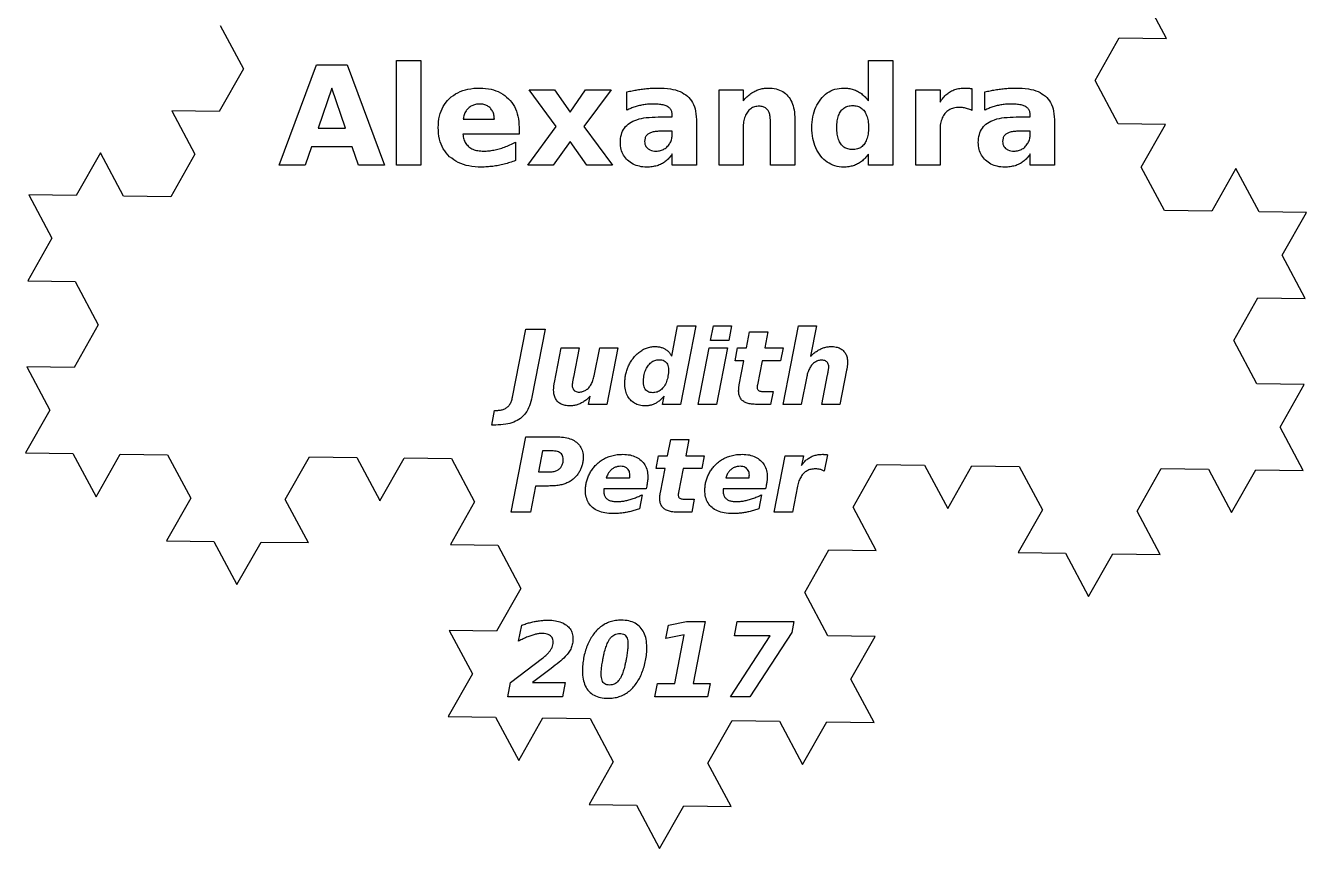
# Model space of a CAD drawing. Extents: x 18.9 to 84.9, y 17.1 to 96.4.
# Drawn here: x 18.9 to 84.6, y 17.1 to 59.3 of the extents above; entities that cross this region are included whole.
import ezdxf

# ---------------------------------------------------------------- set-up
doc = ezdxf.new("R2010")
doc.units = 0
doc.layers.get('0').update_dxf_attribs({"linetype": 'CONTINUOUS'})

msp = doc.modelspace()

# ---------------------------------------------------------------- linework, layer by layer
at = {"color": 7}
for points in [[(77.405738, 58.613782), (76.220891, 60.83334)], [(28.915573, 59.279749), (30.100388, 57.060135)], [(73.741677, 56.461013), (74.981146, 58.646933)], [(74.98102, 58.646711), (77.405645, 58.61362)], [(62.130556, 55.421213), (62.130556, 57.48827), (63.370791, 57.48827), (63.370791, 52.1277), (62.130556, 52.1277), (62.130556, 52.685807)], [(30.10011, 57.059645), (28.860641, 54.873725)], [(74.926213, 54.240907), (73.741401, 56.460526)], [(49.755772, 54.942343), (49.755772, 55.882855)], [(55.708886, 54.025948), (55.708886, 52.1277), (54.475541, 52.1277), (54.475541, 55.986206), (55.708886, 55.986206), (55.708886, 55.421213)], [(65.796139, 53.90537), (65.796139, 52.1277), (64.562794, 52.1277), (64.562794, 55.986206), (65.796139, 55.986206), (65.796139, 55.35231)], [(67.425668, 56.051683), (67.429113, 54.935453)], [(68.097464, 54.942343), (68.097464, 55.882855)], [(26.436049, 54.906875), (27.620897, 52.687319)], [(28.860767, 54.873946), (26.436143, 54.907041)], [(41.360077, 54.477256), (42.962047, 54.477256)], [(51.350852, 54.597834), (52.077768, 54.597834), (52.077768, 54.694296)], [(58.354733, 54.477256), (58.354733, 52.1277), (57.114498, 52.1277), (57.114498, 52.510105), (57.114498, 53.926042)], [(69.692541, 54.597834), (70.419457, 54.597834), (70.419457, 54.694296)], [(44.22984, 54.067289), (44.22984, 53.715891), (41.346295, 53.715891)], [(52.077768, 53.722781), (52.077768, 53.864028), (51.436979, 53.864028)], [(53.321447, 54.329116), (53.321447, 52.1277), (52.077768, 52.1277), (52.077768, 52.699587)], [(70.419457, 53.722781), (70.419457, 53.864028), (69.778668, 53.864028)], [(71.663137, 54.329116), (71.663137, 52.1277), (70.419457, 52.1277), (70.419457, 52.699587)], [(77.350933, 54.207978), (74.926147, 54.24079)], [(76.110753, 52.020805), (77.350648, 54.207476)], [(44.047251, 53.312814), (44.047251, 52.361968)], [(22.77199, 52.754109), (21.532152, 50.567538)], [(23.956527, 50.534005), (22.771896, 52.753944)], [(27.620588, 52.686774), (26.381151, 50.50091)], [(77.295287, 49.800701), (76.110904, 52.021071)], [(80.960187, 51.954945), (79.720166, 49.76805)], [(82.144722, 49.73484), (80.959911, 51.954458)], [(21.53181, 50.566934), (19.107644, 50.600837)], [(19.107929, 50.60134), (20.292398, 48.381115)], [(26.381245, 50.501075), (23.956653, 50.534226)], [(79.720008, 49.767772), (77.295655, 49.801351)], [(84.569442, 49.701911), (82.144664, 49.734737)], [(83.329262, 47.514738), (84.569166, 49.701424)], [(20.292466, 48.381236), (19.052654, 46.194709)], [(84.513797, 45.294633), (83.329413, 47.515004)], [(19.052285, 46.194059), (21.477154, 46.161397)], [(21.477004, 46.161131), (22.661908, 43.941675)], [(80.849738, 43.141863), (82.089667, 45.328595)], [(82.089917, 45.329036), (84.514166, 45.295283)], [(22.66154, 43.941026), (21.422164, 41.75527), (18.997663, 41.788581)], [(43.892896, 40.239154), (44.569856, 43.722144)], [(44.569856, 43.722144), (45.564629, 43.722144), (44.887666, 40.239154)], [(52.052604, 42.334632), (52.352329, 43.884927), (53.285088, 43.884927), (52.502189, 39.864501), (51.569429, 39.864501), (51.654697, 40.28308)], [(55.509697, 40.869605), (55.747409, 42.096923), (55.292657, 42.096923), (55.419263, 42.758381), (55.879182, 42.758381), (56.03938, 43.580034), (56.969618, 43.580034)], [(56.969618, 43.580034), (56.812003, 42.758381), (57.757682, 42.758381), (57.625909, 42.096923), (56.68023, 42.096923), (56.442517, 40.87219)], [(58.966923, 41.288187), (58.687869, 39.864501), (57.760277, 39.864501), (58.540592, 43.884927), (59.470766, 43.884927), (59.168459, 42.334632)], [(46.040051, 40.991047), (46.378532, 42.758381), (47.306124, 42.758381), (47.014151, 41.252013)], [(48.078684, 41.334695), (48.357737, 42.758381), (49.285329, 42.758381), (48.72464, 39.864501), (47.791881, 39.864501), (47.877145, 40.288247)], [(82.034274, 40.92176), (80.849922, 43.142188)], [(18.997479, 41.788257), (20.182417, 39.568859)], [(61.010713, 41.626666), (60.667067, 39.864501), (59.739474, 39.864501), (60.031445, 41.373451)], [(84.45899, 40.888831), (82.034675, 40.922468)], [(83.219646, 38.703132), (84.459174, 40.889156)], [(56.768016, 40.525959), (57.246023, 40.525959), (57.114247, 39.864501), (56.336517, 39.864501)], [(20.182016, 39.568153), (18.942673, 37.382454), (21.367173, 37.349142)], [(43.029899, 38.805133), (42.828361, 38.805133), (42.975638, 39.557026), (43.130668, 39.557026)], [(45.727408, 35.679518), (45.071117, 35.679518), (44.812736, 34.341096), (43.817966, 34.341096), (44.569856, 38.198743)], [(44.569856, 38.198743), (46.22092, 38.198743)], [(81.979466, 36.515958), (84.404185, 36.483028), (83.219428, 38.702747)], [(45.427686, 37.477856), (45.215813, 36.400401), (45.766167, 36.400401)], [(45.972873, 37.477856), (45.427686, 37.477856)], [(51.468599, 35.346203), (51.706312, 36.573518), (51.251559, 36.573518), (51.378165, 37.234977), (51.838087, 37.234977), (51.998282, 38.056632), (52.92852, 38.056632)], [(52.92852, 38.056632), (52.770908, 37.234977), (53.716587, 37.234977), (53.584811, 36.573518), (52.639132, 36.573518), (52.40142, 35.348788)], [(21.36739, 37.349524), (22.551927, 35.12942), (23.791672, 37.315826)], [(23.791271, 37.315119), (26.216173, 37.282514)], [(26.215988, 37.282189), (27.400926, 35.062792)], [(33.434497, 32.776123), (32.249928, 34.996169), (33.489672, 37.182574)], [(33.489304, 37.181925), (35.914172, 37.149263)], [(35.914022, 37.148997), (37.098926, 34.929541)], [(37.098558, 34.928892), (38.338671, 37.115947)], [(38.338739, 37.116068), (40.763179, 37.082648)], [(40.763457, 37.083138), (41.947935, 34.862931)], [(58.496655, 35.674348), (58.233106, 34.341096), (57.305514, 34.341096), (57.868786, 37.234977), (58.798963, 37.234977), (58.698193, 36.738883)], [(60.026277, 37.284075), (59.863498, 36.446912)], [(61.344058, 34.596644), (62.583679, 36.782833)], [(62.583401, 36.782343), (65.008177, 36.749517)], [(48.696224, 36.103264), (49.892529, 36.103264)], [(54.814713, 36.103264), (56.011019, 36.103264)], [(65.008118, 36.749413), (66.192935, 34.529798)], [(66.192657, 34.529308), (67.432679, 36.716204)], [(67.432837, 36.716483), (69.857176, 36.682893)], [(69.857553, 36.683557), (71.041934, 34.463171)], [(75.890691, 34.396118), (77.130687, 36.582966)], [(77.130871, 36.583291), (79.555185, 36.549654)], [(79.555587, 36.550362), (80.739938, 34.329934)], [(80.740123, 34.330259), (81.979684, 36.516343)], [(50.765861, 35.679518), (50.734854, 35.532237), (48.569613, 35.532237)], [(50.765734, 35.679518), (50.765861, 35.679518)], [(56.88435, 35.679518), (56.853344, 35.532237), (54.688102, 35.532237)], [(56.884223, 35.679518), (56.88435, 35.679518)], [(27.400525, 35.062085), (26.161182, 32.876387), (28.585683, 32.843075)], [(41.947994, 34.863034), (40.708188, 32.676521)], [(50.538361, 35.229932), (50.396251, 34.511628)], [(52.726918, 35.002555), (53.204925, 35.002555), (53.073149, 34.341096), (52.29542, 34.341096)], [(56.656851, 35.229932), (56.514741, 34.511628)], [(62.528595, 32.37654), (61.343932, 34.596423)], [(71.042092, 34.463449), (69.802189, 32.276765)], [(77.076063, 32.177489), (75.890934, 34.396546)], [(28.5859, 32.843457), (29.770437, 30.623353), (31.010181, 32.809759)], [(31.00978, 32.809052), (33.434681, 32.776447)], [(40.707813, 32.675858), (43.132689, 32.643209)], [(43.132531, 32.64293), (44.317444, 30.423486)], [(58.864536, 30.223774), (60.104188, 32.410017)], [(60.103879, 32.409472), (62.528689, 32.376705)], [(69.801912, 32.276275), (72.226686, 32.24345)], [(72.226628, 32.243346), (73.411444, 30.023731)], [(73.411166, 30.023241), (74.651188, 32.210137)], [(74.651346, 32.210416), (77.075687, 32.176825)], [(44.317069, 30.422824), (43.0777, 28.237081), (40.653198, 28.270393)], [(60.049073, 28.003669), (58.864442, 30.223608)], [(40.653006, 28.270055), (41.837956, 26.050675)], [(44.199548, 27.727595), (44.364913, 28.546666)], [(62.473792, 27.970739), (60.049198, 28.003891)], [(61.233611, 25.783564), (62.473698, 27.970574)], [(44.910097, 25.606277), (46.586997, 25.606277), (46.444887, 24.875056), (43.644026, 24.875056), (43.788719, 25.611444), (45.429445, 26.849096)], [(45.873863, 26.329748), (44.910097, 25.606277)], [(41.837545, 26.04995), (40.598202, 23.864252), (43.022699, 23.830942)], [(62.418983, 23.564938), (61.233954, 25.784168)], [(43.022916, 23.831324), (44.207455, 21.611219), (45.447199, 23.797625)], [(45.446798, 23.796918), (47.871707, 23.764326)], [(47.871516, 23.763988), (49.056464, 21.544609)], [(55.090025, 19.257921), (53.905455, 21.477968), (55.145199, 23.664373)], [(55.144831, 23.663724), (57.5697, 23.631062)], [(57.569549, 23.630796), (58.754455, 21.411339)], [(58.754087, 21.41069), (59.994199, 23.597745)], [(59.994268, 23.597866), (62.418705, 23.564448)], [(49.056053, 21.543884), (47.816717, 19.358199), (50.241218, 19.324887)], [(50.241427, 19.325256), (51.425964, 17.105152), (52.665708, 19.291558)], [(52.665307, 19.290851), (55.090209, 19.258246)]]:
    msp.add_lwpolyline(points, dxfattribs=at)
for points in [[(35.672223, 53.064767), (33.598276, 53.064767), (33.270992, 52.1277), (31.93774, 52.1277), (33.842878, 57.271229), (35.424176, 57.271229), (37.329314, 52.1277), (35.996062, 52.1277)], [(37.952876, 57.48827), (39.18622, 57.48827), (39.18622, 52.1277), (37.952876, 52.1277)], [(33.929005, 54.019058), (35.338049, 54.019058), (34.63525, 56.065444)], [(46.134978, 54.101741), (44.743161, 55.986206), (46.048851, 55.986206), (46.837777, 54.842436), (47.637041, 55.986206), (48.942731, 55.986206), (47.550911, 54.10863), (49.011634, 52.1277), (47.705941, 52.1277), (46.837777, 53.347265), (45.979948, 52.1277), (44.674258, 52.1277)], [(62.130556, 55.421212)], [(58.354719, 54.477256)], [(44.22984, 54.067289)], [(53.321447, 54.329116)], [(71.663137, 54.329116)], [(61.317513, 52.923517)], [(54.189424, 43.884927), (55.119601, 43.884927), (54.972323, 43.130451), (54.039564, 43.130451)], [(53.972383, 42.758381), (54.90256, 42.758381), (54.336704, 39.864501), (53.409112, 39.864501)], [(52.052604, 42.334632)], [(61.010731, 41.626666)], [(46.040056, 40.991047)], [(51.078503, 40.461364)], [(51.325727, 25.562354), (52.204226, 25.562354), (52.6874, 28.055742), (51.749473, 27.869706), (51.881249, 28.546666), (52.814008, 28.732702), (53.759687, 28.732702), (53.147322, 25.562354), (54.020654, 25.562354), (53.888878, 24.875056), (51.188784, 24.875056)], [(55.402999, 28.732702), (58.312381, 28.732702), (58.19611, 28.166846), (56.048952, 24.875056), (55.054183, 24.875056), (57.095401, 28.001481), (55.266056, 28.001481)], [(50.775373, 27.414953)], [(48.863345, 25.477086)]]:
    msp.add_lwpolyline(points, close=True, dxfattribs=at)
for points, knots in [([(40.667612, 52.558339), (40.550997, 52.686706), (40.313582, 52.948046), (40.125236, 53.477198), (40.070123, 54.050086), (40.123507, 54.624148), (40.315138, 55.141317), (40.64161, 55.559737), (41.083594, 55.866949), (41.627706, 56.046244), (42.210609, 56.096831), (42.782009, 56.045662), (43.28721, 55.860249), (43.699499, 55.547552), (44.010138, 55.133602), (44.20019, 54.624871), (44.219648, 54.258959), (44.22984, 54.067289)], [0, 0, 0, 0, 0.515914, 1.050342, 1.64714, 2.235061, 2.765036, 3.278901, 3.802444, 4.356267, 4.977765, 5.54679, 6.064657, 6.570017, 7.077517, 7.598609, 8.171821, 8.171821, 8.171821, 8.171821]), ([(49.755772, 55.882855), (49.843787, 55.903227), (50.019371, 55.943869), (50.284966, 55.991789), (50.551199, 56.028719), (50.817502, 56.058336), (51.084165, 56.075246), (51.47314, 56.084383), (51.94497, 56.054388), (52.472382, 55.935028), (52.735963, 55.750226), (52.856358, 55.665815)], [0, 0, 0, 0, 0.270997, 0.540619, 0.809289, 1.077251, 1.344228, 1.610711, 2.243598, 2.764009, 3.201583, 3.201583, 3.201583, 3.201583]), ([(55.708886, 55.421213), (55.770405, 55.491337), (55.888614, 55.626082), (56.088122, 55.793378), (56.296723, 55.92181), (56.516543, 56.013872), (56.750643, 56.068152), (57.049153, 56.087886), (57.391582, 56.054853), (57.747548, 55.917391), (58.026057, 55.676517), (58.222059, 55.347635), (58.3372, 54.9371), (58.348593, 54.638068), (58.354719, 54.477256)], [0, 0, 0, 0, 0.279543, 0.537145, 0.777688, 1.011925, 1.248973, 1.494999, 1.907108, 2.271335, 2.621258, 2.990548, 3.404465, 3.886036, 3.886036, 3.886036, 3.886036]), ([(62.130556, 52.685807), (62.073968, 52.614979), (61.965177, 52.478813), (61.775563, 52.310226), (61.573192, 52.180288), (61.352678, 52.09073), (61.112736, 52.038463), (60.795258, 52.017564), (60.411241, 52.065297), (60.001132, 52.264365), (59.665936, 52.587701), (59.410922, 53.006331), (59.258436, 53.508085), (59.214778, 54.053397), (59.258427, 54.598255), (59.410571, 55.09924), (59.667149, 55.516152), (60.000672, 55.84108), (60.411038, 56.041355), (60.794621, 56.089653), (61.111166, 56.068232), (61.350238, 56.014965), (61.56964, 55.922288), (61.773747, 55.794254), (61.964502, 55.626644), (62.073824, 55.491398), (62.130556, 55.421212)], [0, 0, 0, 0, 0.271581, 0.522109, 0.757331, 0.989776, 1.232165, 1.490765, 1.942247, 2.375739, 2.833932, 3.320733, 3.831033, 4.392219, 4.953022, 5.462226, 5.947396, 6.406903, 6.840896, 7.292431, 7.549148, 7.790671, 8.023495, 8.260132, 8.51076, 8.781133, 8.781133, 8.781133, 8.781133]), ([(65.796139, 55.35231), (65.849124, 55.430727), (65.950378, 55.580581), (66.134348, 55.76748), (66.336583, 55.91066), (66.562303, 56.009937), (66.813271, 56.067607), (67.003877, 56.08066), (67.124436, 56.078675), (67.169257, 56.076462), (67.218282, 56.071782), (67.275967, 56.068681), (67.345997, 56.061263), (67.397479, 56.055073), (67.425668, 56.051683)], [0, 0, 0, 0, 0.283458, 0.541684, 0.781896, 1.022673, 1.276423, 1.550813, 1.593308, 1.638153, 1.685391, 1.741027, 1.811415, 1.896595, 1.896595, 1.896595, 1.896595]), ([(68.097464, 55.882855), (68.185478, 55.903227), (68.361061, 55.943869), (68.626656, 55.991789), (68.892888, 56.028719), (69.159192, 56.058336), (69.425854, 56.075246), (69.814829, 56.084383), (70.28666, 56.054388), (70.814072, 55.935028), (71.077654, 55.750226), (71.198049, 55.665815)], [0, 0, 0, 0, 0.270995, 0.540616, 0.809286, 1.077249, 1.344225, 1.610708, 2.243595, 2.764008, 3.201583, 3.201583, 3.201583, 3.201583]), ([(42.962047, 54.477256), (42.95817, 54.550844), (42.950763, 54.691463), (42.879321, 54.887622), (42.761906, 55.047026), (42.610867, 55.171386), (42.424623, 55.245677), (42.215497, 55.266261), (42.002208, 55.246328), (41.800995, 55.178406), (41.632676, 55.062099), (41.498679, 54.904264), (41.403602, 54.704733), (41.37511, 54.555827), (41.360077, 54.477256)], [0, 0, 0, 0, 0.220156, 0.420696, 0.615786, 0.807984, 1.000122, 1.207849, 1.432917, 1.638477, 1.837772, 2.038975, 2.253154, 2.492416, 2.492416, 2.492416, 2.492416]), ([(52.077768, 54.694296), (52.073662, 54.754526), (52.065854, 54.869078), (51.982393, 55.023153), (51.842429, 55.134889), (51.65123, 55.209503), (51.407149, 55.251849), (51.140109, 55.262686), (50.872379, 55.253773), (50.625871, 55.227713), (50.391233, 55.183889), (50.168249, 55.121876), (49.955463, 55.043548), (49.822045, 54.975931), (49.755772, 54.942343)], [0, 0, 0, 0, 0.179456, 0.341311, 0.50844, 0.706431, 0.950795, 1.248614, 1.506764, 1.75393, 1.991544, 2.221957, 2.447625, 2.670362, 2.670362, 2.670362, 2.670362]), ([(52.856358, 55.665815), (52.950652, 55.560644), (53.150941, 55.337254), (53.297346, 54.860837), (53.312956, 54.516455), (53.321447, 54.329116)], [0, 0, 0, 0, 0.419695, 0.891461, 1.454242, 1.454242, 1.454242, 1.454242]), ([(57.114498, 53.926042), (57.11407, 54.02557), (57.113311, 54.201703), (57.106617, 54.431566), (57.093497, 54.600384), (57.075945, 54.723988), (57.052095, 54.818415), (57.014785, 54.899542), (56.962913, 54.969695), (56.896618, 55.033084), (56.818349, 55.082537), (56.731978, 55.121535), (56.636171, 55.144455), (56.489439, 55.154036), (56.298296, 55.129707), (56.084167, 55.024943), (55.916114, 54.85037), (55.793203, 54.620902), (55.720262, 54.338883), (55.71285, 54.134993), (55.708886, 54.025948)], [0, 0, 0, 0, 0.298587, 0.5284, 0.689728, 0.806285, 0.902673, 0.980768, 1.072571, 1.162738, 1.254369, 1.348969, 1.445895, 1.548003, 1.789174, 2.014631, 2.249305, 2.503877, 2.788007, 3.11468, 3.11468, 3.11468, 3.11468]), ([(61.317513, 52.923517), (61.399679, 52.928795), (61.556547, 52.938873), (61.770635, 53.042013), (61.935066, 53.212887), (62.051897, 53.443317), (62.118568, 53.730692), (62.137031, 54.053515), (62.118568, 54.376306), (62.051897, 54.663758), (61.935066, 54.893955), (61.770636, 55.065586), (61.556542, 55.165907), (61.318043, 55.192732), (61.079422, 55.165794), (60.865999, 55.065066), (60.699612, 54.895031), (60.585423, 54.663215), (60.519613, 54.376251), (60.501594, 54.053515), (60.519613, 53.730746), (60.585423, 53.44386), (60.699612, 53.211812), (60.865997, 53.042534), (61.079427, 52.938999), (61.235832, 52.928828), (61.317513, 52.923517)], [0, 0, 0, 0, 0.245189, 0.468105, 0.694121, 0.944964, 1.233789, 1.57298, 1.912169, 2.200993, 2.451836, 2.677852, 2.900768, 3.145957, 3.389627, 3.612543, 3.839638, 4.089596, 4.378144, 4.717307, 5.056472, 5.345021, 5.594979, 5.822074, 6.04499, 6.28866, 6.28866, 6.28866, 6.28866]), ([(70.419457, 54.694296), (70.415352, 54.754526), (70.407543, 54.869078), (70.324082, 55.023153), (70.184119, 55.134889), (69.992921, 55.209503), (69.748839, 55.251849), (69.481799, 55.262686), (69.214068, 55.253773), (68.96756, 55.227713), (68.732923, 55.183889), (68.50994, 55.121876), (68.297154, 55.043548), (68.163736, 54.975931), (68.097464, 54.942343)], [0, 0, 0, 0, 0.179456, 0.341311, 0.50844, 0.706429, 0.950794, 1.248614, 1.506764, 1.75393, 1.991544, 2.221956, 2.447623, 2.67036, 2.67036, 2.67036, 2.67036]), ([(71.198049, 55.665815), (71.292344, 55.560644), (71.492632, 55.337254), (71.639035, 54.860837), (71.654645, 54.516455), (71.663137, 54.329116)], [0, 0, 0, 0, 0.419694, 0.89146, 1.454241, 1.454241, 1.454241, 1.454241]), ([(49.790223, 52.375747), (49.715665, 52.457675), (49.5671, 52.620926), (49.442499, 52.941223), (49.404561, 53.306256), (49.445294, 53.686478), (49.604133, 54.041461), (49.885171, 54.309669), (50.278693, 54.481866), (50.777949, 54.582795), (51.147911, 54.592507), (51.350852, 54.597834)], [0, 0, 0, 0, 0.329995, 0.657551, 1.009093, 1.424583, 1.790884, 2.151452, 2.562393, 3.062876, 3.670998, 3.670998, 3.670998, 3.670998]), ([(67.429113, 54.935453), (67.393355, 54.951314), (67.32284, 54.982591), (67.214488, 55.019442), (67.106503, 55.046122), (66.999697, 55.068296), (66.892491, 55.080768), (66.722599, 55.087334), (66.498684, 55.065069), (66.241269, 54.960859), (66.037544, 54.782934), (65.893655, 54.540683), (65.809056, 54.240641), (65.80065, 54.022461), (65.796139, 53.90537)], [0, 0, 0, 0, 0.117313, 0.231344, 0.342753, 0.450855, 0.558397, 0.666042, 0.960851, 1.225947, 1.485904, 1.757366, 2.060075, 2.410707, 2.410707, 2.410707, 2.410707]), ([(68.131912, 52.375747), (68.057354, 52.457675), (67.90879, 52.620926), (67.784189, 52.941223), (67.746251, 53.306256), (67.786984, 53.686478), (67.945823, 54.041461), (68.226863, 54.309668), (68.620383, 54.481866), (69.119639, 54.582795), (69.4896, 54.592507), (69.692541, 54.597834)], [0, 0, 0, 0, 0.329995, 0.657551, 1.009093, 1.424583, 1.790884, 2.151453, 2.562394, 3.062875, 3.670997, 3.670997, 3.670997, 3.670997]), ([(51.436979, 53.864028), (51.358006, 53.861779), (51.212644, 53.857637), (51.014532, 53.815264), (50.856127, 53.744349), (50.740992, 53.638499), (50.673507, 53.501248), (50.656305, 53.351062), (50.671401, 53.204815), (50.724526, 53.07591), (50.813804, 52.971237), (50.937517, 52.898426), (51.087779, 52.855564), (51.2704, 52.841799), (51.473635, 52.864147), (51.676837, 52.950482), (51.848204, 53.090497), (51.980504, 53.272023), (52.064252, 53.488813), (52.073169, 53.643173), (52.077768, 53.722781)], [0, 0, 0, 0, 0.236628, 0.435547, 0.604021, 0.751331, 0.895129, 1.05277, 1.198866, 1.332166, 1.464654, 1.60416, 1.756391, 1.929641, 2.151083, 2.363092, 2.582492, 2.806906, 3.030425, 3.268458, 3.268458, 3.268458, 3.268458]), ([(69.778668, 53.864028), (69.699695, 53.861779), (69.554333, 53.857637), (69.356222, 53.815264), (69.197816, 53.744349), (69.082681, 53.638499), (69.015196, 53.501248), (68.997994, 53.351062), (69.01309, 53.204815), (69.066215, 53.07591), (69.155493, 52.971237), (69.279206, 52.898426), (69.429468, 52.855564), (69.612089, 52.841799), (69.815324, 52.864147), (70.018526, 52.950482), (70.189894, 53.090497), (70.322193, 53.272023), (70.405941, 53.488813), (70.414858, 53.643173), (70.419457, 53.722781)], [0, 0, 0, 0, 0.236628, 0.435547, 0.604021, 0.751331, 0.895129, 1.05277, 1.198866, 1.332166, 1.464654, 1.60416, 1.756391, 1.929641, 2.151083, 2.363092, 2.582492, 2.806906, 3.030425, 3.268458, 3.268458, 3.268458, 3.268458]), ([(41.346295, 53.715891), (41.360011, 53.626276), (41.385925, 53.456962), (41.493617, 53.23044), (41.654151, 53.05382), (41.866313, 52.930998), (42.124199, 52.860325), (42.398595, 52.842313), (42.674724, 52.856528), (42.941042, 52.894897), (43.212324, 52.958408), (43.487656, 53.050846), (43.768948, 53.167705), (43.953, 53.263671), (44.047251, 53.312814)], [0, 0, 0, 0, 0.270862, 0.511751, 0.740429, 0.976435, 1.237023, 1.535806, 1.797556, 2.065521, 2.341933, 2.632208, 2.935907, 3.254662, 3.254662, 3.254662, 3.254662]), ([(44.047251, 52.361968), (43.950409, 52.327113), (43.758457, 52.258026), (43.46602, 52.175729), (43.173695, 52.111695), (42.881781, 52.062848), (42.58945, 52.034322), (42.177971, 52.020239), (41.674078, 52.061077), (41.103748, 52.227715), (40.809264, 52.450956), (40.667612, 52.558339)], [0, 0, 0, 0, 0.308695, 0.611872, 0.910561, 1.206145, 1.49924, 1.791082, 2.440293, 3.011534, 3.540987, 3.540987, 3.540987, 3.540987]), ([(52.077768, 52.699587), (52.022504, 52.626631), (51.916278, 52.486402), (51.727452, 52.313177), (51.523403, 52.178643), (51.293959, 52.089682), (51.039083, 52.038043), (50.73351, 52.019836), (50.398749, 52.05039), (50.05795, 52.16386), (49.878699, 52.305725), (49.790223, 52.375747)], [0, 0, 0, 0, 0.274102, 0.52686, 0.764698, 1.003178, 1.260158, 1.542058, 1.918798, 2.263862, 2.60019, 2.60019, 2.60019, 2.60019]), ([(70.419457, 52.699587), (70.364193, 52.626631), (70.257967, 52.486402), (70.069141, 52.313177), (69.865093, 52.178643), (69.635648, 52.089682), (69.380773, 52.038043), (69.075199, 52.019836), (68.740439, 52.05039), (68.39964, 52.163861), (68.220389, 52.305725), (68.131912, 52.375747)], [0, 0, 0, 0, 0.274102, 0.52686, 0.764698, 1.003178, 1.260158, 1.542058, 1.918797, 2.263861, 2.60019, 2.60019, 2.60019, 2.60019]), ([(51.654697, 40.28308), (51.608122, 40.230426), (51.518706, 40.129341), (51.369099, 40.003425), (51.214882, 39.904817), (51.051371, 39.837854), (50.879484, 39.797731), (50.659699, 39.783023), (50.404382, 39.808896), (50.134748, 39.914049), (49.917056, 40.092336), (49.755967, 40.330426), (49.661562, 40.622566), (49.638789, 40.907104), (49.65167, 41.164478), (49.6846, 41.381765), (49.738647, 41.593893), (49.815471, 41.797139), (49.911261, 41.989577), (50.034818, 42.181601), (50.185004, 42.365926), (50.362589, 42.532914), (50.554033, 42.664698), (50.758405, 42.75908), (50.973505, 42.81613), (51.183674, 42.833124), (51.378254, 42.820277), (51.549336, 42.78063), (51.701206, 42.711174), (51.836651, 42.614718), (51.956772, 42.488296), (52.019815, 42.387208), (52.052604, 42.334632)], [0, 0, 0, 0, 0.210649, 0.404406, 0.584592, 0.757599, 0.931834, 1.111752, 1.416586, 1.694072, 1.967356, 2.247729, 2.544874, 2.877965, 3.098434, 3.317077, 3.536137, 3.753909, 3.967681, 4.179834, 4.437703, 4.679023, 4.908753, 5.131885, 5.35103, 5.572877, 5.761404, 5.934162, 6.09668, 6.25911, 6.430296, 6.615823, 6.615823, 6.615823, 6.615823]), ([(59.168459, 42.334632), (59.224325, 42.386807), (59.331772, 42.487153), (59.504376, 42.611987), (59.677888, 42.709498), (59.855198, 42.778276), (60.037216, 42.819414), (60.24328, 42.833571), (60.460871, 42.81571), (60.675034, 42.746916), (60.846848, 42.627158), (60.971813, 42.462341), (61.044199, 42.257282), (61.059173, 42.089149), (61.056174, 41.971214), (61.051881, 41.909992), (61.044078, 41.844935), (61.036302, 41.775594), (61.024942, 41.702363), (61.015559, 41.652383), (61.010731, 41.626666)], [0, 0, 0, 0, 0.229144, 0.440703, 0.637319, 0.824724, 1.009226, 1.194891, 1.442596, 1.65994, 1.861856, 2.060987, 2.270261, 2.505765, 2.562915, 2.624216, 2.68978, 2.759468, 2.833528, 2.912026, 2.912026, 2.912026, 2.912026]), ([(51.078503, 40.461364), (51.154298, 40.467936), (51.304555, 40.480965), (51.508962, 40.602879), (51.670841, 40.791259), (51.795383, 41.034461), (51.867388, 41.327257), (51.888319, 41.586292), (51.874931, 41.791022), (51.832635, 41.920869), (51.760628, 42.02516), (51.663508, 42.103204), (51.541562, 42.148241), (51.378722, 42.163333), (51.182258, 42.133648), (50.978588, 42.016455), (50.815361, 41.830128), (50.689035, 41.593023), (50.615182, 41.309546), (50.594868, 41.053459), (50.607174, 40.845917), (50.647062, 40.707181), (50.715238, 40.594562), (50.81523, 40.515665), (50.939704, 40.46842), (51.030401, 40.463809), (51.078503, 40.461364)], [0, 0, 0, 0, 0.225747, 0.447523, 0.692115, 0.963689, 1.259287, 1.590959, 1.740049, 1.871871, 1.995231, 2.115169, 2.239768, 2.379235, 2.602669, 2.824022, 3.06909, 3.336509, 3.623179, 3.941419, 4.103899, 4.244224, 4.370548, 4.492053, 4.619373, 4.763151, 4.763151, 4.763151, 4.763151]), ([(60.031445, 41.373451), (60.037848, 41.404439), (60.049925, 41.462888), (60.065642, 41.54555), (60.077419, 41.618701), (60.088037, 41.682072), (60.094308, 41.7364), (60.097642, 41.803541), (60.090415, 41.883119), (60.059618, 41.972214), (60.006129, 42.042941), (59.934464, 42.09535), (59.844528, 42.12522), (59.717926, 42.135275), (59.56085, 42.114721), (59.389527, 42.035959), (59.241987, 41.907213), (59.119504, 41.736318), (59.023758, 41.526393), (58.98656, 41.370489), (58.966923, 41.288187)], [0, 0, 0, 0, 0.094928, 0.179051, 0.252396, 0.317203, 0.371798, 0.416343, 0.518782, 0.60951, 0.695407, 0.780682, 0.871932, 0.975771, 1.159778, 1.340543, 1.533204, 1.740499, 1.967099, 2.220481, 2.220481, 2.220481, 2.220481]), ([(47.877145, 40.288247), (47.824663, 40.235897), (47.723064, 40.134555), (47.55525, 40.008843), (47.382567, 39.910304), (47.203373, 39.840357), (47.017817, 39.798442), (46.809988, 39.784109), (46.592337, 39.802026), (46.38, 39.871083), (46.208945, 39.99075), (46.084003, 40.155809), (46.011564, 40.361807), (45.997066, 40.532105), (45.999531, 40.652792), (46.003007, 40.716568), (46.008781, 40.782533), (46.016865, 40.850503), (46.027134, 40.920309), (46.035707, 40.967241), (46.040056, 40.991047)], [0, 0, 0, 0, 0.222159, 0.43007, 0.626886, 0.81695, 1.005002, 1.195269, 1.440116, 1.655831, 1.857277, 2.056637, 2.266719, 2.503652, 2.5651, 2.628927, 2.695207, 2.763722, 2.834247, 2.90684, 2.90684, 2.90684, 2.90684]), ([(47.014151, 41.252013), (47.007726, 41.220933), (46.995567, 41.162116), (46.980026, 41.078563), (46.967827, 41.00478), (46.959065, 40.940748), (46.953633, 40.886448), (46.95072, 40.819821), (46.957577, 40.741092), (46.987633, 40.653147), (47.039508, 40.582091), (47.111218, 40.530177), (47.201053, 40.500221), (47.327682, 40.490228), (47.484586, 40.510534), (47.655847, 40.588264), (47.803989, 40.715983), (47.927303, 40.886243), (48.023151, 41.096364), (48.059504, 41.252381), (48.078684, 41.334695)], [0, 0, 0, 0, 0.095209, 0.180179, 0.254941, 0.319539, 0.374044, 0.418577, 0.51956, 0.609187, 0.693997, 0.77927, 0.87052, 0.974361, 1.158328, 1.338737, 1.53047, 1.738446, 1.965047, 2.218127, 2.218127, 2.218127, 2.218127]), ([(56.336517, 39.864501), (56.250482, 39.867587), (56.090777, 39.873316), (55.871672, 39.931142), (55.695675, 40.02939), (55.56687, 40.169555), (55.491782, 40.347842), (55.477251, 40.494906), (55.479325, 40.596796), (55.481923, 40.648504), (55.486229, 40.702211), (55.492244, 40.757356), (55.499931, 40.813375), (55.506426, 40.850771), (55.509697, 40.869605)], [0, 0, 0, 0, 0.257687, 0.478336, 0.673087, 0.85458, 1.03858, 1.2433, 1.292688, 1.344429, 1.398574, 1.454309, 1.510826, 1.56817, 1.56817, 1.56817, 1.56817]), ([(56.442517, 40.87219), (56.440359, 40.863492), (56.436288, 40.847085), (56.431321, 40.823801), (56.426519, 40.803187), (56.425577, 40.78396), (56.424553, 40.765882), (56.42392, 40.729925), (56.428637, 40.678799), (56.454953, 40.617904), (56.502727, 40.571833), (56.572671, 40.544577), (56.662821, 40.528298), (56.7305, 40.526793), (56.768016, 40.525959)], [0, 0, 0, 0, 0.026879, 0.050701, 0.071476, 0.090194, 0.108303, 0.125818, 0.198106, 0.260547, 0.320641, 0.391854, 0.482222, 0.594622, 0.594622, 0.594622, 0.594622]), ([(44.887666, 40.239154), (44.850327, 40.084654), (44.780488, 39.795671), (44.581234, 39.417846), (44.308663, 39.128531), (43.953123, 38.933979), (43.518038, 38.822304), (43.200873, 38.811147), (43.029899, 38.805133)], [0, 0, 0, 0, 0.47547, 0.889341, 1.265998, 1.650902, 2.088803, 2.600942, 2.600942, 2.600942, 2.600942]), ([(43.130668, 39.557026), (43.195391, 39.560351), (43.31957, 39.566731), (43.493434, 39.627628), (43.640456, 39.727397), (43.757933, 39.865722), (43.845629, 40.039403), (43.876555, 40.170097), (43.892896, 40.239154)], [0, 0, 0, 0, 0.193625, 0.371492, 0.544845, 0.720721, 0.910232, 1.122552, 1.122552, 1.122552, 1.122552]), ([(46.22092, 38.198743), (46.346642, 38.193712), (46.582388, 38.184278), (46.90862, 38.091099), (47.173116, 37.93436), (47.373309, 37.720691), (47.491706, 37.449711), (47.519583, 37.185694), (47.504583, 36.951821), (47.466471, 36.758002), (47.403529, 36.572535), (47.316571, 36.398376), (47.206959, 36.23847), (47.073067, 36.090619), (46.913405, 35.960112), (46.728475, 35.852417), (46.521527, 35.770134), (46.286074, 35.717139), (46.018575, 35.684744), (45.828284, 35.681328), (45.727408, 35.679518)], [0, 0, 0, 0, 0.376507, 0.705996, 1.006089, 1.288739, 1.569801, 1.877072, 2.075855, 2.271622, 2.467815, 2.661686, 2.853756, 3.047646, 3.258208, 3.469737, 3.687249, 3.923589, 4.191728, 4.494232, 4.494232, 4.494232, 4.494232]), ([(45.766167, 36.400401), (45.838541, 36.403324), (45.973522, 36.408774), (46.159039, 36.46394), (46.308118, 36.557518), (46.41653, 36.69048), (46.478351, 36.858738), (46.49479, 37.024544), (46.481843, 37.17178), (46.435986, 37.284498), (46.357638, 37.372546), (46.252016, 37.435565), (46.120279, 37.472236), (46.024416, 37.475891), (45.972873, 37.477856)], [0, 0, 0, 0, 0.216673, 0.404106, 0.573567, 0.737225, 0.909006, 1.103607, 1.233088, 1.348896, 1.462002, 1.580418, 1.713158, 1.867532, 1.867532, 1.867532, 1.867532]), ([(50.396251, 34.511628), (50.321419, 34.485553), (50.173239, 34.43392), (49.947875, 34.373018), (49.723113, 34.326556), (49.498158, 34.291177), (49.271145, 34.270843), (48.979407, 34.261432), (48.641049, 34.284201), (48.280884, 34.386139), (47.989449, 34.561928), (47.775867, 34.808611), (47.651077, 35.11846), (47.621947, 35.417398), (47.63747, 35.680653), (47.676569, 35.895838), (47.741326, 36.105874), (47.832434, 36.307756), (47.947747, 36.499486), (48.094598, 36.688041), (48.272067, 36.868651), (48.4866, 37.027134), (48.723838, 37.151706), (48.982372, 37.240556), (49.259862, 37.293653), (49.572841, 37.312248), (49.902488, 37.285882), (50.2241, 37.181979), (50.48656, 37.004541), (50.685412, 36.767327), (50.803467, 36.473185), (50.827824, 36.236668), (50.823941, 36.078408), (50.818789, 36.005108), (50.809672, 35.929296), (50.799382, 35.849792), (50.784578, 35.766204), (50.772153, 35.709047), (50.765734, 35.679518)], [0, 0, 0, 0, 0.237679, 0.470641, 0.69969, 0.925973, 1.153429, 1.382918, 1.801505, 2.165556, 2.495469, 2.808171, 3.127107, 3.481434, 3.700006, 3.91709, 4.135848, 4.357766, 4.579917, 4.805425, 5.073393, 5.336948, 5.60226, 5.874183, 6.15407, 6.447156, 6.812842, 7.139947, 7.449379, 7.751166, 8.054735, 8.385982, 8.456341, 8.529732, 8.606297, 8.685389, 8.770206, 8.860858, 8.860858, 8.860858, 8.860858]), ([(56.514741, 34.511628), (56.439908, 34.485553), (56.291728, 34.43392), (56.066365, 34.373018), (55.841602, 34.326556), (55.616647, 34.291177), (55.389635, 34.270843), (55.097896, 34.261432), (54.759538, 34.284201), (54.399374, 34.386139), (54.107939, 34.561928), (53.894357, 34.808611), (53.769567, 35.11846), (53.740436, 35.417398), (53.755959, 35.680653), (53.795059, 35.895838), (53.859816, 36.105874), (53.950923, 36.307756), (54.066237, 36.499486), (54.213088, 36.688041), (54.390556, 36.868651), (54.60509, 37.027134), (54.842328, 37.151706), (55.100861, 37.240556), (55.378352, 37.293653), (55.691331, 37.312248), (56.020978, 37.285882), (56.342589, 37.181979), (56.60505, 37.004541), (56.803901, 36.767327), (56.921956, 36.473185), (56.946313, 36.236668), (56.94243, 36.078408), (56.937279, 36.005108), (56.928161, 35.929296), (56.917872, 35.849792), (56.903068, 35.766204), (56.890643, 35.709047), (56.884223, 35.679518)], [0, 0, 0, 0, 0.237679, 0.470641, 0.69969, 0.925973, 1.153429, 1.382918, 1.801505, 2.165556, 2.495469, 2.808171, 3.127107, 3.481434, 3.700006, 3.91709, 4.135848, 4.357766, 4.579917, 4.805425, 5.073393, 5.336948, 5.60226, 5.874183, 6.15407, 6.447156, 6.812842, 7.139947, 7.449379, 7.751166, 8.054735, 8.385982, 8.456341, 8.529732, 8.606297, 8.685389, 8.770206, 8.860858, 8.860858, 8.860858, 8.860858]), ([(58.698193, 36.738883), (58.740441, 36.796567), (58.823476, 36.909943), (58.9792, 37.050898), (59.1536, 37.162882), (59.345281, 37.245251), (59.552326, 37.294415), (59.706647, 37.305837), (59.803033, 37.304328), (59.840081, 37.302546), (59.880374, 37.299606), (59.924678, 37.295486), (59.973774, 37.290316), (60.008196, 37.286225), (60.026277, 37.284075)], [0, 0, 0, 0, 0.214055, 0.420713, 0.625777, 0.833486, 1.043429, 1.261372, 1.295541, 1.332615, 1.372623, 1.416732, 1.466096, 1.520722, 1.520722, 1.520722, 1.520722]), ([(49.892529, 36.103264), (49.89413, 36.110714), (49.897317, 36.125548), (49.900856, 36.147968), (49.902683, 36.170963), (49.906006, 36.194012), (49.907626, 36.217311), (49.909015, 36.275645), (49.900303, 36.365688), (49.858598, 36.479757), (49.787685, 36.572497), (49.69287, 36.641639), (49.5763, 36.682495), (49.434521, 36.694297), (49.278523, 36.67976), (49.119979, 36.629476), (48.980915, 36.544255), (48.862611, 36.426539), (48.764494, 36.277736), (48.719731, 36.16334), (48.696224, 36.103264)], [0, 0, 0, 0, 0.022859, 0.045516, 0.068026, 0.092027, 0.115346, 0.138034, 0.267102, 0.384035, 0.497726, 0.61217, 0.731228, 0.863406, 1.036178, 1.198236, 1.35801, 1.520622, 1.69524, 1.888363, 1.888363, 1.888363, 1.888363]), ([(56.011019, 36.103264), (56.012619, 36.110714), (56.015806, 36.125548), (56.019346, 36.147968), (56.021173, 36.170963), (56.024496, 36.194012), (56.026115, 36.217311), (56.027505, 36.275645), (56.018792, 36.365688), (55.977088, 36.479757), (55.906175, 36.572497), (55.811359, 36.641639), (55.694789, 36.682495), (55.553011, 36.694297), (55.397012, 36.67976), (55.238468, 36.629476), (55.099405, 36.544255), (54.981101, 36.426539), (54.882983, 36.277736), (54.838221, 36.16334), (54.814713, 36.103264)], [0, 0, 0, 0, 0.022859, 0.045516, 0.068026, 0.092027, 0.115346, 0.138034, 0.267102, 0.384035, 0.497726, 0.61217, 0.731228, 0.863406, 1.036178, 1.198236, 1.35801, 1.520622, 1.69524, 1.888363, 1.888363, 1.888363, 1.888363]), ([(59.863498, 36.446912), (59.841698, 36.458463), (59.797551, 36.481854), (59.726369, 36.509048), (59.651013, 36.530948), (59.571284, 36.546681), (59.487444, 36.556013), (59.355527, 36.560785), (59.180509, 36.543267), (58.976744, 36.465378), (58.802424, 36.335067), (58.662685, 36.155284), (58.556169, 35.931139), (58.517259, 35.763249), (58.496655, 35.674348)], [0, 0, 0, 0, 0.073953, 0.149765, 0.228084, 0.309161, 0.393241, 0.48086, 0.705071, 0.91556, 1.127321, 1.349619, 1.592309, 1.865458, 1.865458, 1.865458, 1.865458]), ([(48.569613, 35.532237), (48.569541, 35.528217), (48.569378, 35.519021), (48.568398, 35.503516), (48.567045, 35.486201), (48.5655, 35.469189), (48.564561, 35.454543), (48.563153, 35.388084), (48.574301, 35.275426), (48.6301, 35.127432), (48.729357, 35.011551), (48.869176, 34.933568), (49.043883, 34.888865), (49.238286, 34.877327), (49.442564, 34.888113), (49.648329, 34.917802), (49.861239, 34.967537), (50.081524, 35.036035), (50.309497, 35.122983), (50.460698, 35.19364), (50.538361, 35.229932)], [0, 0, 0, 0, 0.012062, 0.02759, 0.046594, 0.064168, 0.078836, 0.090609, 0.263587, 0.414726, 0.55806, 0.711438, 0.887368, 1.09494, 1.293274, 1.500338, 1.71776, 1.948506, 2.191955, 2.449061, 2.449061, 2.449061, 2.449061]), ([(54.688102, 35.532237), (54.688031, 35.528217), (54.687867, 35.519021), (54.686888, 35.503516), (54.685535, 35.486201), (54.68399, 35.469189), (54.68305, 35.454543), (54.681643, 35.388084), (54.692791, 35.275426), (54.74859, 35.127432), (54.847847, 35.011551), (54.987665, 34.933568), (55.162373, 34.888865), (55.356776, 34.877327), (55.561054, 34.888113), (55.766819, 34.917802), (55.979729, 34.967537), (56.200013, 35.036035), (56.427987, 35.122983), (56.579188, 35.19364), (56.656851, 35.229932)], [0, 0, 0, 0, 0.012062, 0.02759, 0.046594, 0.064168, 0.078836, 0.090609, 0.263587, 0.414726, 0.55806, 0.711438, 0.887368, 1.09494, 1.293274, 1.500338, 1.71776, 1.948506, 2.191955, 2.449061, 2.449061, 2.449061, 2.449061]), ([(52.29542, 34.341096), (52.209384, 34.344182), (52.04968, 34.349911), (51.830575, 34.407737), (51.654577, 34.505986), (51.525773, 34.646151), (51.450684, 34.82444), (51.436153, 34.971503), (51.438228, 35.073393), (51.440825, 35.125099), (51.445131, 35.178807), (51.451147, 35.233952), (51.458833, 35.289972), (51.465328, 35.327369), (51.468599, 35.346203)], [0, 0, 0, 0, 0.257687, 0.478336, 0.673087, 0.854581, 1.038582, 1.243302, 1.292688, 1.344429, 1.398573, 1.454309, 1.510826, 1.568172, 1.568172, 1.568172, 1.568172]), ([(52.40142, 35.348788), (52.399262, 35.34009), (52.395191, 35.323683), (52.390223, 35.300398), (52.385421, 35.279783), (52.384479, 35.260556), (52.383455, 35.242479), (52.382822, 35.206523), (52.38754, 35.155396), (52.413856, 35.094501), (52.461629, 35.048428), (52.531575, 35.021173), (52.621724, 35.004893), (52.689402, 35.003389), (52.726918, 35.002555)], [0, 0, 0, 0, 0.026879, 0.050702, 0.071478, 0.090196, 0.108304, 0.125818, 0.198106, 0.260548, 0.320643, 0.391857, 0.482225, 0.594624, 0.594624, 0.594624, 0.594624]), ([(44.364913, 28.546666), (44.442232, 28.573787), (44.594626, 28.627244), (44.825115, 28.69081), (45.05292, 28.73943), (45.278091, 28.776059), (45.501643, 28.797481), (45.772098, 28.806906), (46.075505, 28.787399), (46.393341, 28.704356), (46.652634, 28.561767), (46.849922, 28.368996), (46.968722, 28.124587), (46.99915, 27.863857), (46.975371, 27.610612), (46.905205, 27.376879), (46.781071, 27.144925), (46.569092, 26.90453), (46.261713, 26.627674), (46.013305, 26.43686), (45.873863, 26.329748)], [0, 0, 0, 0, 0.24576, 0.484389, 0.716664, 0.944302, 1.168408, 1.389871, 1.75587, 2.076609, 2.367226, 2.634178, 2.891099, 3.165847, 3.410953, 3.650189, 3.893205, 4.194034, 4.606079, 5.133359, 5.133359, 5.133359, 5.133359]), ([(50.775373, 27.414953), (50.772374, 27.301577), (50.766407, 27.075937), (50.717177, 26.741077), (50.639044, 26.416045), (50.532917, 26.10697), (50.400163, 25.820758), (50.241519, 25.560439), (50.058125, 25.329084), (49.845436, 25.135835), (49.609043, 24.984075), (49.349813, 24.877241), (49.071298, 24.813179), (48.748495, 24.791449), (48.403445, 24.821321), (48.064774, 24.940963), (47.794491, 25.148184), (47.602791, 25.435923), (47.492484, 25.79356), (47.465895, 26.166132), (47.483694, 26.528007), (47.530199, 26.860229), (47.607079, 27.184603), (47.712634, 27.493298), (47.844404, 27.778716), (48.002775, 28.038759), (48.18782, 28.2692), (48.400974, 28.463526), (48.6372, 28.61567), (48.895611, 28.724656), (49.175256, 28.789271), (49.498318, 28.81124), (49.842819, 28.780993), (50.180096, 28.660365), (50.448258, 28.450874), (50.64292, 28.166294), (50.757844, 27.810644), (50.769275, 27.552604), (50.775373, 27.414953)], [0, 0, 0, 0, 0.339996, 0.676659, 1.013052, 1.341717, 1.655362, 1.957681, 2.254364, 2.537902, 2.815848, 3.092824, 3.374865, 3.669327, 4.060663, 4.405923, 4.732378, 5.064268, 5.426515, 5.842752, 6.178432, 6.512415, 6.847637, 7.177023, 7.489525, 7.788892, 8.088315, 8.373068, 8.650443, 8.927179, 9.210255, 9.507316, 9.895824, 10.239769, 10.566651, 10.899454, 11.259785, 11.671785, 11.671785, 11.671785, 11.671785]), ([(45.429445, 26.849096), (45.48535, 26.894108), (45.591889, 26.979889), (45.729208, 27.120063), (45.837673, 27.26104), (45.918661, 27.400693), (45.968333, 27.540002), (45.984895, 27.67726), (45.970883, 27.806696), (45.921333, 27.922205), (45.836889, 28.013215), (45.723662, 28.078394), (45.584343, 28.116128), (45.426462, 28.126707), (45.254036, 28.114666), (45.070568, 28.08105), (44.874382, 28.024908), (44.662916, 27.948602), (44.435235, 27.848997), (44.280639, 27.769364), (44.199548, 27.727595)], [0, 0, 0, 0, 0.215185, 0.410084, 0.587053, 0.747617, 0.892521, 1.027519, 1.159132, 1.278676, 1.397965, 1.524996, 1.665662, 1.827238, 1.997545, 2.183045, 2.385744, 2.609048, 2.85706, 3.130661, 3.130661, 3.130661, 3.130661]), ([(48.863345, 25.477086), (48.906162, 25.479489), (48.990293, 25.484211), (49.11069, 25.525986), (49.219578, 25.594221), (49.317964, 25.687466), (49.404403, 25.805994), (49.470046, 25.932723), (49.521723, 26.060361), (49.565634, 26.183661), (49.607233, 26.318342), (49.645739, 26.467005), (49.682739, 26.631607), (49.71414, 26.796963), (49.743114, 26.954079), (49.765503, 27.095371), (49.78334, 27.227842), (49.796377, 27.349985), (49.804385, 27.460299), (49.808172, 27.588345), (49.800787, 27.72828), (49.768713, 27.873366), (49.710518, 27.987294), (49.62407, 28.06893), (49.510561, 28.11507), (49.383762, 28.127038), (49.254656, 28.114994), (49.133467, 28.075555), (49.024433, 28.00892), (48.926635, 27.917165), (48.841658, 27.798354), (48.779223, 27.668282), (48.723051, 27.538531), (48.676115, 27.410728), (48.631283, 27.273371), (48.592444, 27.125888), (48.556086, 26.969959), (48.525346, 26.812425), (48.497755, 26.659225), (48.475299, 26.51536), (48.45754, 26.380006), (48.444537, 26.255279), (48.436522, 26.143244), (48.432677, 26.01473), (48.44024, 25.874442), (48.473698, 25.728751), (48.532195, 25.612826), (48.620912, 25.531472), (48.735017, 25.484004), (48.818752, 25.47949), (48.863345, 25.477086)], [0, 0, 0, 0, 0.12815, 0.251802, 0.377364, 0.511212, 0.655909, 0.815415, 0.938091, 1.068851, 1.207969, 1.360818, 1.529439, 1.714004, 1.86571, 2.008723, 2.143117, 2.266669, 2.377185, 2.47483, 2.650905, 2.796294, 2.917548, 3.029065, 3.145209, 3.278145, 3.407694, 3.531891, 3.65695, 3.787971, 3.931649, 4.092398, 4.219852, 4.355838, 4.500647, 4.653162, 4.813194, 4.980922, 5.134607, 5.280172, 5.417697, 5.544105, 5.656338, 5.754558, 5.929793, 6.076225, 6.200434, 6.313004, 6.429941, 6.563161, 6.563161, 6.563161, 6.563161])]:
    msp.add_open_spline(points, degree=3, knots=knots, dxfattribs=at)

doc.saveas('drawing.dxf')
